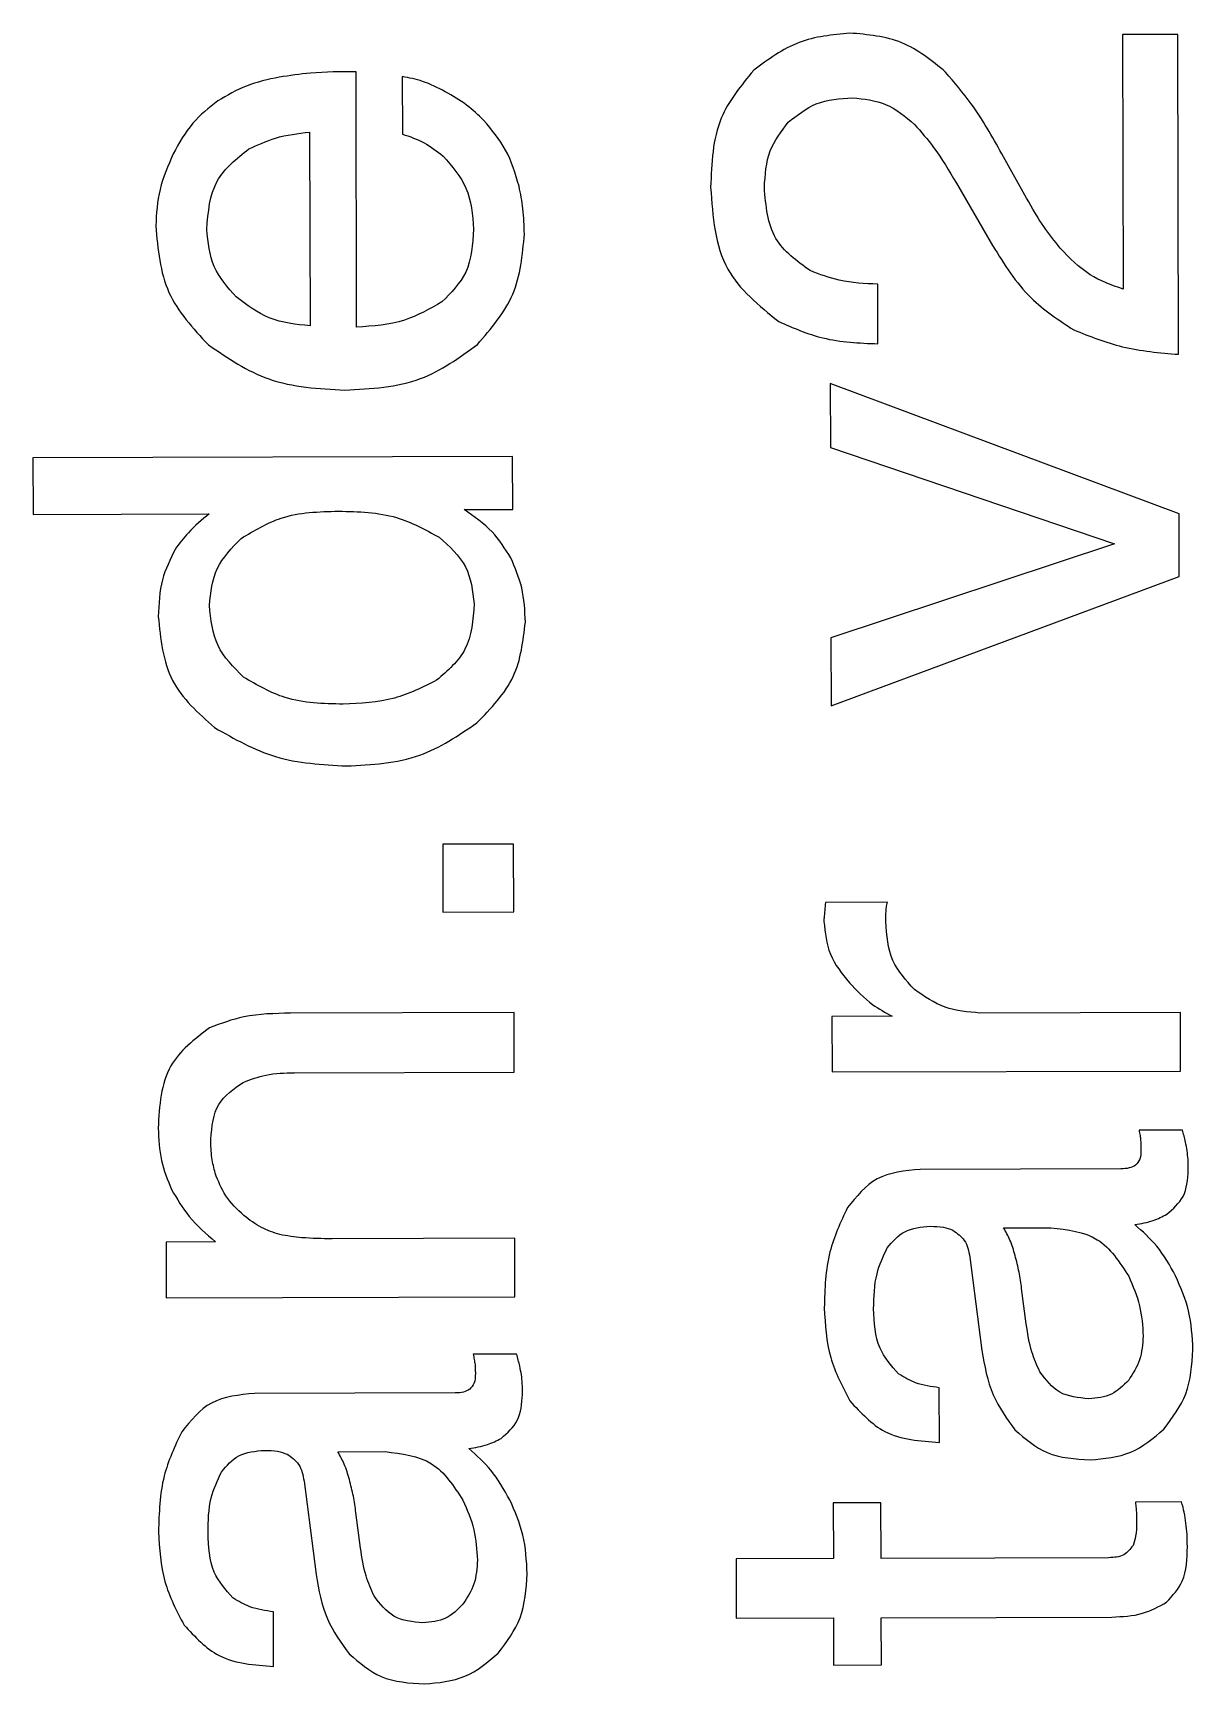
# Model space of a CAD drawing. Header units: millimetres. Extents: x 74.9 to 83.1, y 145 to 181.6.
# Drawn here: x 74.95 to 82.23, y 154.09 to 164.45 of the extents above; entities that cross this region are included whole.
import ezdxf

# ---------------------------------------------------------------- set-up
doc = ezdxf.new("R2010")
doc.units = ezdxf.units.MM
doc.layers.get('0').update_dxf_attribs({"linetype": 'CONTINUOUS'})

msp = doc.modelspace()

# ---------------------------------------------------------------- linework, layer by layer
for p, q in [((82.131, 164.438), (81.784, 164.437)), ((81.784, 164.437), (81.788, 162.84)), ((82.136, 162.431), (82.131, 164.438)), ((76.977, 162.601), (76.973, 164.204)), ((77.263, 164.174), (77.264, 163.813)), ((76.682, 163.825), (76.685, 162.61)), ((81.182, 163.411), (81.026, 163.69)), ((80.741, 163.505), (80.969, 163.114)), ((80.249, 162.497), (80.248, 162.871)), ((77.956, 161.789), (74.945, 161.781)), ((74.945, 161.781), (74.946, 161.427)), ((77.957, 161.458), (77.956, 161.789)), ((74.946, 161.427), (76.051, 161.43)), ((77.652, 161.457), (77.957, 161.458)), ((80.308, 158.993), (79.92, 158.992)), ((77.965, 158.301), (76.562, 158.297)), ((77.966, 157.927), (77.965, 158.301)), ((82.147, 158.301), (80.889, 158.298)), ((82.148, 157.934), (82.147, 158.301)), ((80.338, 158.278), (79.96, 158.277)), ((79.96, 158.277), (79.961, 157.928)), ((76.587, 157.923), (77.966, 157.927)), ((79.961, 157.928), (82.148, 157.934)), ((82.16, 157.564), (81.888, 157.563)), ((81.774, 157.32), (80.514, 157.317)), ((81.038, 156.951), (81.334, 156.951)), ((76.092, 156.862), (75.781, 156.861)), ((75.781, 156.861), (75.782, 156.512)), ((77.969, 156.885), (76.823, 156.882)), ((77.97, 156.518), (77.969, 156.885)), ((80.826, 156.766), (80.901, 156.18)), ((81.18, 156.347), (81.151, 156.569)), ((75.782, 156.512), (77.97, 156.518)), ((77.981, 156.158), (77.709, 156.158)), ((77.595, 155.914), (76.335, 155.911)), ((80.635, 155.604), (80.634, 155.947)), ((76.859, 155.545), (77.155, 155.546)), ((76.647, 155.36), (76.722, 154.774)), ((80.268, 155.225), (79.968, 155.224)), ((79.968, 155.224), (79.969, 154.875)), ((80.269, 154.876), (80.268, 155.225)), ((82.155, 155.23), (81.865, 155.229)), ((77.002, 154.941), (76.972, 155.163)), ((81.872, 155.158), (81.872, 155.101)), ((79.969, 154.875), (79.359, 154.873)), ((79.359, 154.873), (79.36, 154.502)), ((81.697, 154.88), (80.269, 154.876)), ((76.456, 154.198), (76.455, 154.541)), ((79.36, 154.502), (79.97, 154.503)), ((79.97, 154.503), (79.971, 154.207)), ((80.27, 154.504), (81.718, 154.508)), ((80.271, 154.208), (80.27, 154.504)), ((79.971, 154.207), (80.271, 154.208))]:
    msp.add_line(p, q)
for points in [[(79.954, 160.652), (79.955, 160.226), (82.14, 161.038), (82.139, 161.43), (79.95, 162.249), (79.951, 161.847), (81.733, 161.241)], [(77.518, 158.93), (77.963, 158.932), (77.962, 159.358), (77.517, 159.357)]]:
    msp.add_lwpolyline(points, close=True)
for points, knots in [([(80.073, 164.447), (79.963, 164.436), (79.74, 164.414), (79.56, 164.281), (79.469, 164.213)], [-0.06587346, -0.06587346, -0.06587346, -0.06587346, -0.03358821, 0, 0, 0, 0]), ([(80.674, 164.202), (80.586, 164.273), (80.411, 164.417), (80.185, 164.437), (80.073, 164.447)], [-0.0662891, -0.0662891, -0.0662891, -0.0662891, -0.0331538, 0, 0, 0, 0]), ([(76.973, 164.204), (76.878, 164.204), (76.716, 164.203), (76.556, 164.18), (76.491, 164.17)], [-0.04836031, -0.04836031, -0.04836031, -0.04836031, -0.01975777, 0, 0, 0, 0]), ([(79.469, 164.213), (79.39, 164.117), (79.215, 163.906), (79.205, 163.63), (79.199, 163.479)], [-0.08012829, -0.08012829, -0.08012829, -0.08012829, -0.04397539, 0, 0, 0, 0]), ([(81.026, 163.69), (80.966, 163.797), (80.864, 163.978), (80.729, 164.136), (80.674, 164.202)], [-0.06226478, -0.06226478, -0.06226478, -0.06226478, -0.02560287, 0, 0, 0, 0]), ([(76.491, 164.17), (76.421, 164.155), (76.285, 164.126), (76.164, 164.056), (76.106, 164.022)], [-0.0415393, -0.0415393, -0.0415393, -0.0415393, -0.02013938, 0, 0, 0, 0]), ([(77.533, 164.079), (77.487, 164.103), (77.401, 164.147), (77.306, 164.166), (77.263, 164.174)], [-0.02874252, -0.02874252, -0.02874252, -0.02874252, -0.01313822, 0, 0, 0, 0]), ([(76.106, 164.022), (76.05, 163.978), (75.934, 163.886), (75.862, 163.756), (75.825, 163.688)], [-0.04400816, -0.04400816, -0.04400816, -0.04400816, -0.02292728, 0, 0, 0, 0]), ([(77.774, 163.9), (77.74, 163.933), (77.667, 164.002), (77.579, 164.053), (77.533, 164.079)], [-0.0301578, -0.0301578, -0.0301578, -0.0301578, -0.01583534, 0, 0, 0, 0]), ([(79.686, 163.887), (79.742, 163.931), (79.86, 164.026), (80.011, 164.036), (80.09, 164.041)], [-0.04417719, -0.04417719, -0.04417719, -0.04417719, -0.02319099, 0, 0, 0, 0]), ([(80.09, 164.041), (80.161, 164.033), (80.308, 164.018), (80.421, 163.923), (80.478, 163.874)], [-0.0431398, -0.0431398, -0.0431398, -0.0431398, -0.02209297, 0, 0, 0, 0]), ([(77.996, 163.486), (77.973, 163.564), (77.928, 163.718), (77.825, 163.84), (77.774, 163.9)], [-0.0474146, -0.0474146, -0.0474146, -0.0474146, -0.02320132, 0, 0, 0, 0]), ([(79.536, 163.478), (79.541, 163.557), (79.55, 163.709), (79.642, 163.829), (79.686, 163.887)], [-0.04444408, -0.04444408, -0.04444408, -0.04444408, -0.02116078, 0, 0, 0, 0]), ([(76.3, 163.72), (76.355, 163.745), (76.477, 163.801), (76.609, 163.817), (76.682, 163.825)], [-0.03979984, -0.03979984, -0.03979984, -0.03979984, -0.02181493, 0, 0, 0, 0]), ([(77.264, 163.813), (77.311, 163.797), (77.404, 163.766), (77.481, 163.705), (77.52, 163.675)], [-0.02925178, -0.02925178, -0.02925178, -0.02925178, -0.01454711, 0, 0, 0, 0]), ([(80.478, 163.874), (80.52, 163.827), (80.619, 163.713), (80.696, 163.582), (80.741, 163.505)], [-0.0453561, -0.0453561, -0.0453561, -0.0453561, -0.02652923, 0, 0, 0, 0]), ([(75.825, 163.688), (75.793, 163.615), (75.73, 163.471), (75.72, 163.314), (75.716, 163.237)], [-0.04678806, -0.04678806, -0.04678806, -0.04678806, -0.0230889, 0, 0, 0, 0]), ([(76.036, 163.215), (76.045, 163.323), (76.062, 163.53), (76.223, 163.659), (76.3, 163.72)], [-0.05933495, -0.05933495, -0.05933495, -0.05933495, -0.02834027, 0, 0, 0, 0]), ([(77.52, 163.675), (77.575, 163.611), (77.69, 163.48), (77.704, 163.306), (77.711, 163.216)], [-0.05092367, -0.05092367, -0.05092367, -0.05092367, -0.02631686, 0, 0, 0, 0]), ([(78.03, 163.186), (78.028, 163.239), (78.026, 163.34), (78.006, 163.439), (77.996, 163.486)], [-0.03025223, -0.03025223, -0.03025223, -0.03025223, -0.01435303, 0, 0, 0, 0]), ([(79.199, 163.479), (79.212, 163.296), (79.236, 162.952), (79.502, 162.737), (79.626, 162.637)], [-0.09829022, -0.09829022, -0.09829022, -0.09829022, -0.04589251, 0, 0, 0, 0]), ([(79.823, 162.956), (79.74, 163.016), (79.564, 163.145), (79.546, 163.363), (79.536, 163.478)], [-0.06229165, -0.06229165, -0.06229165, -0.06229165, -0.03275, 0, 0, 0, 0]), ([(81.393, 163.097), (81.358, 163.141), (81.279, 163.24), (81.217, 163.35), (81.182, 163.411)], [-0.03788727, -0.03788727, -0.03788727, -0.03788727, -0.02086537, 0, 0, 0, 0]), ([(75.716, 163.237), (75.729, 163.091), (75.755, 162.805), (75.95, 162.594), (76.046, 162.49)], [-0.08374544, -0.08374544, -0.08374544, -0.08374544, -0.04118113, 0, 0, 0, 0]), ([(76.221, 162.791), (76.167, 162.851), (76.06, 162.973), (76.044, 163.134), (76.036, 163.215)], [-0.04736363, -0.04736363, -0.04736363, -0.04736363, -0.02373022, 0, 0, 0, 0]), ([(77.711, 163.216), (77.705, 163.121), (77.694, 162.944), (77.57, 162.818), (77.512, 162.76)], [-0.05127503, -0.05127503, -0.05127503, -0.05127503, -0.02400819, 0, 0, 0, 0]), ([(77.735, 162.493), (77.821, 162.593), (77.993, 162.792), (78.018, 163.055), (78.03, 163.186)], [-0.07699206, -0.07699206, -0.07699206, -0.07699206, -0.03844915, 0, 0, 0, 0]), ([(80.969, 163.114), (81.042, 162.996), (81.174, 162.783), (81.384, 162.646), (81.478, 162.584)], [-0.07430838, -0.07430838, -0.07430838, -0.07430838, -0.03343094, 0, 0, 0, 0]), ([(81.788, 162.84), (81.716, 162.866), (81.564, 162.919), (81.452, 163.036), (81.393, 163.097)], [-0.04764835, -0.04764835, -0.04764835, -0.04764835, -0.02506207, 0, 0, 0, 0]), ([(80.248, 162.871), (80.167, 162.875), (80.02, 162.881), (79.884, 162.933), (79.823, 162.956)], [-0.04357937, -0.04357937, -0.04357937, -0.04357937, -0.01924503, 0, 0, 0, 0]), ([(76.685, 162.61), (76.597, 162.619), (76.425, 162.636), (76.288, 162.741), (76.221, 162.791)], [-0.05066252, -0.05066252, -0.05066252, -0.05066252, -0.02448908, 0, 0, 0, 0]), ([(77.512, 162.76), (77.436, 162.716), (77.27, 162.622), (77.08, 162.608), (76.977, 162.601)], [-0.05640243, -0.05640243, -0.05640243, -0.05640243, -0.03034726, 0, 0, 0, 0]), ([(79.626, 162.637), (79.717, 162.597), (79.915, 162.511), (80.132, 162.502), (80.249, 162.497)], [-0.06434285, -0.06434285, -0.06434285, -0.06434285, -0.03487725, 0, 0, 0, 0]), ([(81.478, 162.584), (81.579, 162.544), (81.79, 162.46), (82.017, 162.441), (82.136, 162.431)], [-0.06789719, -0.06789719, -0.06789719, -0.06789719, -0.03566855, 0, 0, 0, 0]), ([(76.046, 162.49), (76.169, 162.407), (76.427, 162.232), (76.739, 162.215), (76.903, 162.207)], [-0.09175503, -0.09175503, -0.09175503, -0.09175503, -0.04826875, 0, 0, 0, 0]), ([(76.903, 162.207), (77.067, 162.215), (77.373, 162.231), (77.621, 162.41), (77.735, 162.493)], [-0.08970907, -0.08970907, -0.08970907, -0.08970907, -0.04159941, 0, 0, 0, 0]), ([(76.051, 161.43), (76.006, 161.393), (75.926, 161.326), (75.864, 161.243), (75.837, 161.207)], [-0.03100207, -0.03100207, -0.03100207, -0.03100207, -0.01343539, 0, 0, 0, 0]), ([(76.252, 161.276), (76.334, 161.325), (76.521, 161.438), (76.74, 161.444), (76.864, 161.447)], [-0.06453719, -0.06453719, -0.06453719, -0.06453719, -0.03629316, 0, 0, 0, 0]), ([(76.864, 161.447), (76.988, 161.444), (77.212, 161.438), (77.408, 161.331), (77.495, 161.283)], [-0.06607091, -0.06607091, -0.06607091, -0.06607091, -0.02953589, 0, 0, 0, 0]), ([(77.945, 161.154), (77.909, 161.211), (77.832, 161.332), (77.714, 161.414), (77.652, 161.457)], [-0.0425569, -0.0425569, -0.0425569, -0.0425569, -0.02236581, 0, 0, 0, 0]), ([(75.837, 161.207), (75.807, 161.145), (75.741, 161.012), (75.735, 160.865), (75.732, 160.786)], [-0.04382405, -0.04382405, -0.04382405, -0.04382405, -0.02322922, 0, 0, 0, 0]), ([(76.053, 160.856), (76.061, 160.937), (76.079, 161.099), (76.194, 161.216), (76.252, 161.276)], [-0.04763129, -0.04763129, -0.04763129, -0.04763129, -0.0241679, 0, 0, 0, 0]), ([(77.495, 161.283), (77.559, 161.226), (77.685, 161.113), (77.705, 160.947), (77.715, 160.865)], [-0.0486803, -0.0486803, -0.0486803, -0.0486803, -0.02386389, 0, 0, 0, 0]), ([(78.036, 160.751), (78.033, 160.824), (78.026, 160.963), (77.971, 161.092), (77.945, 161.154)], [-0.04151821, -0.04151821, -0.04151821, -0.04151821, -0.02000847, 0, 0, 0, 0]), ([(75.732, 160.786), (75.746, 160.645), (75.774, 160.366), (75.983, 160.18), (76.085, 160.089)], [-0.08078986, -0.08078986, -0.08078986, -0.08078986, -0.03971085, 0, 0, 0, 0]), ([(76.266, 160.406), (76.204, 160.468), (76.08, 160.593), (76.062, 160.768), (76.053, 160.856)], [-0.05126321, -0.05126321, -0.05126321, -0.05126321, -0.02572416, 0, 0, 0, 0]), ([(77.715, 160.865), (77.708, 160.764), (77.693, 160.572), (77.548, 160.446), (77.479, 160.386)], [-0.05530513, -0.05530513, -0.05530513, -0.05530513, -0.02630731, 0, 0, 0, 0]), ([(77.731, 160.118), (77.82, 160.209), (77.993, 160.387), (78.022, 160.632), (78.036, 160.751)], [-0.07211171, -0.07211171, -0.07211171, -0.07211171, -0.03495409, 0, 0, 0, 0]), ([(76.892, 160.236), (76.768, 160.239), (76.544, 160.244), (76.352, 160.356), (76.266, 160.406)], [-0.06572854, -0.06572854, -0.06572854, -0.06572854, -0.02922657, 0, 0, 0, 0]), ([(77.479, 160.386), (77.393, 160.343), (77.208, 160.25), (77.001, 160.241), (76.892, 160.236)], [-0.06128844, -0.06128844, -0.06128844, -0.06128844, -0.03248138, 0, 0, 0, 0]), ([(76.085, 160.089), (76.21, 160.018), (76.466, 159.873), (76.761, 159.856), (76.913, 159.848)], [-0.08725312, -0.08725312, -0.08725312, -0.08725312, -0.04498333, 0, 0, 0, 0]), ([(76.913, 159.848), (77.071, 159.856), (77.369, 159.873), (77.616, 160.039), (77.731, 160.118)], [-0.08760382, -0.08760382, -0.08760382, -0.08760382, -0.04111948, 0, 0, 0, 0]), ([(79.912, 158.908), (79.911, 158.901), (79.91, 158.89), (79.91, 158.878), (79.91, 158.873)], [-0.003478276, -0.003478276, -0.003478276, -0.003478276, -0.001379363, 0, 0, 0, 0]), ([(79.92, 158.992), (79.918, 158.975), (79.915, 158.947), (79.913, 158.919), (79.912, 158.908)], [-0.008412845, -0.008412845, -0.008412845, -0.008412845, -0.003332655, 0, 0, 0, 0]), ([(80.298, 158.872), (80.298, 158.883), (80.298, 158.903), (80.299, 158.922), (80.3, 158.932)], [-0.005927031, -0.005927031, -0.005927031, -0.005927031, -0.002812269, 0, 0, 0, 0]), ([(80.3, 158.932), (80.3, 158.942), (80.302, 158.962), (80.306, 158.982), (80.308, 158.993)], [-0.006183345, -0.006183345, -0.006183345, -0.006183345, -0.003206386, 0, 0, 0, 0]), ([(79.91, 158.873), (79.917, 158.802), (79.932, 158.658), (80.023, 158.545), (80.07, 158.488)], [-0.04257971, -0.04257971, -0.04257971, -0.04257971, -0.02162259, 0, 0, 0, 0]), ([(80.478, 158.446), (80.426, 158.503), (80.315, 158.623), (80.304, 158.787), (80.298, 158.872)], [-0.04755211, -0.04755211, -0.04755211, -0.04755211, -0.02496507, 0, 0, 0, 0]), ([(80.07, 158.488), (80.116, 158.439), (80.195, 158.356), (80.296, 158.301), (80.338, 158.278)], [-0.03421086, -0.03421086, -0.03421086, -0.03421086, -0.01427223, 0, 0, 0, 0]), ([(80.889, 158.298), (80.814, 158.304), (80.664, 158.316), (80.54, 158.403), (80.478, 158.446)], [-0.04438888, -0.04438888, -0.04438888, -0.04438888, -0.02217141, 0, 0, 0, 0]), ([(76.562, 158.297), (76.463, 158.295), (76.288, 158.292), (76.125, 158.232), (76.054, 158.206)], [-0.05196415, -0.05196415, -0.05196415, -0.05196415, -0.02262342, 0, 0, 0, 0]), ([(76.054, 158.206), (75.959, 158.133), (75.755, 157.976), (75.739, 157.716), (75.731, 157.576)], [-0.0739593, -0.0739593, -0.0739593, -0.0739593, -0.03984188, 0, 0, 0, 0]), ([(76.265, 157.863), (76.312, 157.881), (76.416, 157.919), (76.526, 157.922), (76.587, 157.923)], [-0.03300618, -0.03300618, -0.03300618, -0.03300618, -0.01813407, 0, 0, 0, 0]), ([(76.062, 157.507), (76.068, 157.586), (76.082, 157.736), (76.205, 157.822), (76.265, 157.863)], [-0.042947, -0.042947, -0.042947, -0.042947, -0.0206063, 0, 0, 0, 0]), ([(75.731, 157.576), (75.734, 157.507), (75.74, 157.374), (75.791, 157.25), (75.815, 157.19)], [-0.03975145, -0.03975145, -0.03975145, -0.03975145, -0.01937473, 0, 0, 0, 0]), ([(81.888, 157.563), (81.89, 157.552), (81.894, 157.531), (81.897, 157.509), (81.898, 157.498)], [-0.006614708, -0.006614708, -0.006614708, -0.006614708, -0.003198659, 0, 0, 0, 0]), ([(82.19, 157.434), (82.187, 157.452), (82.179, 157.496), (82.167, 157.539), (82.16, 157.564)], [-0.01343132, -0.01343132, -0.01343132, -0.01343132, -0.00781414, 0, 0, 0, 0]), ([(76.089, 157.293), (76.081, 157.325), (76.064, 157.395), (76.062, 157.467), (76.062, 157.507)], [-0.02166706, -0.02166706, -0.02166706, -0.02166706, -0.0119144, 0, 0, 0, 0]), ([(81.898, 157.498), (81.899, 157.488), (81.9, 157.47), (81.9, 157.452), (81.9, 157.443)], [-0.005518433, -0.005518433, -0.005518433, -0.005518433, -0.00260427, 0, 0, 0, 0]), ([(81.9, 157.443), (81.9, 157.421), (81.9, 157.383), (81.876, 157.355), (81.866, 157.343)], [-0.01088594, -0.01088594, -0.01088594, -0.01088594, -0.00454654, 0, 0, 0, 0]), ([(82.197, 157.311), (82.197, 157.334), (82.197, 157.375), (82.192, 157.416), (82.19, 157.434)], [-0.0122747, -0.0122747, -0.0122747, -0.0122747, -0.00532955, 0, 0, 0, 0]), ([(76.269, 157.028), (76.228, 157.067), (76.148, 157.142), (76.108, 157.244), (76.089, 157.293)], [-0.03240988, -0.03240988, -0.03240988, -0.03240988, -0.01571212, 0, 0, 0, 0]), ([(80.514, 157.317), (80.418, 157.308), (80.232, 157.291), (80.114, 157.147), (80.057, 157.077)], [-0.05357522, -0.05357522, -0.05357522, -0.05357522, -0.02596419, 0, 0, 0, 0]), ([(81.866, 157.343), (81.853, 157.336), (81.824, 157.322), (81.792, 157.321), (81.774, 157.32)], [-0.009558181, -0.009558181, -0.009558181, -0.009558181, -0.005187068, 0, 0, 0, 0]), ([(82.063, 157.035), (82.102, 157.07), (82.185, 157.142), (82.193, 157.253), (82.197, 157.311)], [-0.03180493, -0.03180493, -0.03180493, -0.03180493, -0.0167316, 0, 0, 0, 0]), ([(75.815, 157.19), (75.85, 157.132), (75.923, 157.007), (76.033, 156.912), (76.092, 156.862)], [-0.04317045, -0.04317045, -0.04317045, -0.04317045, -0.02296335, 0, 0, 0, 0]), ([(80.057, 157.077), (80.015, 156.986), (79.922, 156.787), (79.915, 156.568), (79.912, 156.449)], [-0.06500129, -0.06500129, -0.06500129, -0.06500129, -0.03516544, 0, 0, 0, 0]), ([(76.494, 156.908), (76.455, 156.921), (76.373, 156.947), (76.305, 157), (76.269, 157.028)], [-0.02566581, -0.02566581, -0.02566581, -0.02566581, -0.01339719, 0, 0, 0, 0]), ([(80.307, 156.824), (80.341, 156.864), (80.412, 156.946), (80.521, 156.955), (80.578, 156.96)], [-0.03145409, -0.03145409, -0.03145409, -0.03145409, -0.01653156, 0, 0, 0, 0]), ([(80.578, 156.96), (80.606, 156.959), (80.654, 156.959), (80.7, 156.943), (80.719, 156.935)], [-0.01439065, -0.01439065, -0.01439065, -0.01439065, -0.00624983, 0, 0, 0, 0]), ([(81.11, 156.777), (81.1, 156.81), (81.083, 156.87), (81.052, 156.925), (81.038, 156.951)], [-0.01882523, -0.01882523, -0.01882523, -0.01882523, -0.00865388, 0, 0, 0, 0]), ([(81.334, 156.951), (81.439, 156.939), (81.65, 156.914), (81.765, 156.736), (81.823, 156.646)], [-0.0603775, -0.0603775, -0.0603775, -0.0603775, -0.03023593, 0, 0, 0, 0]), ([(81.861, 156.971), (81.9, 156.977), (81.971, 156.989), (82.035, 157.021), (82.063, 157.035)], [-0.02129627, -0.02129627, -0.02129627, -0.02129627, -0.0094398, 0, 0, 0, 0]), ([(82.117, 156.649), (82.081, 156.714), (82.013, 156.835), (81.909, 156.928), (81.861, 156.971)], [-0.04139697, -0.04139697, -0.04139697, -0.04139697, -0.01938657, 0, 0, 0, 0]), ([(76.823, 156.882), (76.76, 156.882), (76.649, 156.883), (76.54, 156.9), (76.494, 156.908)], [-0.03303265, -0.03303265, -0.03303265, -0.03303265, -0.01407956, 0, 0, 0, 0]), ([(80.719, 156.935), (80.746, 156.916), (80.805, 156.875), (80.819, 156.804), (80.826, 156.766)], [-0.02070628, -0.02070628, -0.02070628, -0.02070628, -0.01112401, 0, 0, 0, 0]), ([(80.222, 156.442), (80.224, 156.517), (80.226, 156.65), (80.282, 156.771), (80.307, 156.824)], [-0.03952514, -0.03952514, -0.03952514, -0.03952514, -0.01741606, 0, 0, 0, 0]), ([(81.151, 156.569), (81.146, 156.604), (81.136, 156.674), (81.119, 156.742), (81.11, 156.777)], [-0.02124086, -0.02124086, -0.02124086, -0.02124086, -0.0107991, 0, 0, 0, 0]), ([(81.823, 156.646), (81.849, 156.586), (81.901, 156.466), (81.91, 156.335), (81.914, 156.271)], [-0.03889873, -0.03889873, -0.03889873, -0.03889873, -0.0192264, 0, 0, 0, 0]), ([(82.226, 156.186), (82.222, 156.268), (82.213, 156.429), (82.149, 156.577), (82.117, 156.649)], [-0.04795193, -0.04795193, -0.04795193, -0.04795193, -0.02355022, 0, 0, 0, 0]), ([(79.912, 156.449), (79.918, 156.343), (79.93, 156.136), (80.026, 155.953), (80.073, 155.864)], [-0.06136203, -0.06136203, -0.06136203, -0.06136203, -0.02981284, 0, 0, 0, 0]), ([(80.379, 156.034), (80.333, 156.085), (80.232, 156.201), (80.226, 156.356), (80.222, 156.442)], [-0.04488993, -0.04488993, -0.04488993, -0.04488993, -0.02491252, 0, 0, 0, 0]), ([(81.265, 156.047), (81.247, 156.088), (81.204, 156.183), (81.189, 156.287), (81.18, 156.347)], [-0.031296, -0.031296, -0.031296, -0.031296, -0.01784281, 0, 0, 0, 0]), ([(81.914, 156.271), (81.91, 156.22), (81.904, 156.12), (81.849, 156.036), (81.823, 155.995)], [-0.02949455, -0.02949455, -0.02949455, -0.02949455, -0.01446102, 0, 0, 0, 0]), ([(77.709, 156.158), (77.711, 156.146), (77.715, 156.125), (77.718, 156.103), (77.72, 156.092)], [-0.006614713, -0.006614713, -0.006614713, -0.006614713, -0.003198659, 0, 0, 0, 0]), ([(78.012, 156.028), (78.008, 156.046), (78, 156.09), (77.988, 156.133), (77.981, 156.158)], [-0.01343132, -0.01343132, -0.01343132, -0.01343132, -0.00781403, 0, 0, 0, 0]), ([(80.901, 156.18), (80.918, 156.085), (80.95, 155.903), (81.058, 155.753), (81.109, 155.683)], [-0.0545532, -0.0545532, -0.0545532, -0.0545532, -0.02578792, 0, 0, 0, 0]), ([(82.044, 155.687), (82.097, 155.758), (82.208, 155.906), (82.22, 156.09), (82.226, 156.186)], [-0.05414674, -0.05414674, -0.05414674, -0.05414674, -0.02805084, 0, 0, 0, 0]), ([(77.722, 156.037), (77.722, 156.015), (77.721, 155.977), (77.697, 155.949), (77.687, 155.937)], [-0.01088593, -0.01088593, -0.01088593, -0.01088593, -0.00454652, 0, 0, 0, 0]), ([(77.72, 156.092), (77.72, 156.083), (77.721, 156.064), (77.722, 156.046), (77.722, 156.037)], [-0.005518553, -0.005518553, -0.005518553, -0.005518553, -0.002604389, 0, 0, 0, 0]), ([(78.018, 155.905), (78.018, 155.928), (78.018, 155.969), (78.014, 156.01), (78.012, 156.028)], [-0.01227482, -0.01227482, -0.01227482, -0.01227482, -0.00532955, 0, 0, 0, 0]), ([(80.634, 155.947), (80.583, 155.954), (80.492, 155.966), (80.413, 156.013), (80.379, 156.034)], [-0.02723574, -0.02723574, -0.02723574, -0.02723574, -0.01203449, 0, 0, 0, 0]), ([(81.572, 155.878), (81.507, 155.884), (81.38, 155.896), (81.303, 155.997), (81.265, 156.047)], [-0.03646201, -0.03646201, -0.03646201, -0.03646201, -0.01779894, 0, 0, 0, 0]), ([(76.335, 155.911), (76.24, 155.902), (76.054, 155.885), (75.936, 155.741), (75.879, 155.671)], [-0.05357521, -0.05357521, -0.05357521, -0.05357521, -0.0259642, 0, 0, 0, 0]), ([(77.687, 155.937), (77.674, 155.93), (77.645, 155.916), (77.613, 155.915), (77.595, 155.914)], [-0.009558162, -0.009558162, -0.009558162, -0.009558162, -0.005187068, 0, 0, 0, 0]), ([(77.884, 155.629), (77.923, 155.664), (78.006, 155.737), (78.014, 155.847), (78.018, 155.905)], [-0.03180491, -0.03180491, -0.03180491, -0.03180491, -0.01673148, 0, 0, 0, 0]), ([(81.823, 155.995), (81.789, 155.961), (81.72, 155.891), (81.622, 155.882), (81.572, 155.878)], [-0.02848423, -0.02848423, -0.02848423, -0.02848423, -0.01453861, 0, 0, 0, 0]), ([(80.073, 155.864), (80.141, 155.79), (80.291, 155.628), (80.514, 155.612), (80.635, 155.604)], [-0.06403247, -0.06403247, -0.06403247, -0.06403247, -0.03497502, 0, 0, 0, 0]), ([(75.879, 155.671), (75.836, 155.58), (75.743, 155.381), (75.737, 155.162), (75.733, 155.043)], [-0.06500122, -0.06500122, -0.06500122, -0.06500122, -0.03516539, 0, 0, 0, 0]), ([(77.682, 155.565), (77.721, 155.572), (77.792, 155.583), (77.856, 155.615), (77.884, 155.629)], [-0.02129627, -0.02129627, -0.02129627, -0.02129627, -0.0094398, 0, 0, 0, 0]), ([(81.109, 155.683), (81.173, 155.627), (81.308, 155.511), (81.487, 155.5), (81.581, 155.494)], [-0.05211248, -0.05211248, -0.05211248, -0.05211248, -0.02742236, 0, 0, 0, 0]), ([(81.581, 155.494), (81.669, 155.502), (81.844, 155.517), (81.978, 155.631), (82.044, 155.687)], [-0.05128849, -0.05128849, -0.05128849, -0.05128849, -0.02536393, 0, 0, 0, 0]), ([(76.128, 155.418), (76.162, 155.458), (76.233, 155.541), (76.342, 155.549), (76.4, 155.554)], [-0.0314541, -0.0314541, -0.0314541, -0.0314541, -0.01653155, 0, 0, 0, 0]), ([(76.4, 155.554), (76.427, 155.553), (76.475, 155.553), (76.521, 155.537), (76.541, 155.53)], [-0.01439067, -0.01439067, -0.01439067, -0.01439067, -0.00624981, 0, 0, 0, 0]), ([(76.541, 155.53), (76.568, 155.511), (76.626, 155.469), (76.64, 155.398), (76.647, 155.36)], [-0.02070623, -0.02070623, -0.02070623, -0.02070623, -0.01112413, 0, 0, 0, 0]), ([(76.931, 155.371), (76.922, 155.404), (76.904, 155.465), (76.873, 155.519), (76.859, 155.545)], [-0.01882522, -0.01882522, -0.01882522, -0.01882522, -0.00865375, 0, 0, 0, 0]), ([(77.155, 155.546), (77.26, 155.533), (77.471, 155.508), (77.586, 155.33), (77.644, 155.241)], [-0.06037753, -0.06037753, -0.06037753, -0.06037753, -0.03023593, 0, 0, 0, 0]), ([(77.938, 155.243), (77.902, 155.308), (77.834, 155.429), (77.731, 155.522), (77.682, 155.565)], [-0.04139695, -0.04139695, -0.04139695, -0.04139695, -0.01938655, 0, 0, 0, 0]), ([(76.044, 155.036), (76.045, 155.111), (76.047, 155.244), (76.104, 155.365), (76.128, 155.418)], [-0.03952501, -0.03952501, -0.03952501, -0.03952501, -0.01741606, 0, 0, 0, 0]), ([(76.972, 155.163), (76.968, 155.198), (76.958, 155.268), (76.94, 155.336), (76.931, 155.371)], [-0.02124074, -0.02124074, -0.02124074, -0.02124074, -0.0107991, 0, 0, 0, 0]), ([(77.644, 155.241), (77.671, 155.18), (77.723, 155.06), (77.731, 154.929), (77.735, 154.865)], [-0.03889861, -0.03889861, -0.03889861, -0.03889861, -0.01922628, 0, 0, 0, 0]), ([(78.048, 154.78), (78.043, 154.862), (78.035, 155.023), (77.97, 155.171), (77.938, 155.243)], [-0.04795188, -0.04795188, -0.04795188, -0.04795188, -0.02355016, 0, 0, 0, 0]), ([(81.865, 155.229), (81.867, 155.216), (81.869, 155.193), (81.871, 155.169), (81.872, 155.158)], [-0.007174235, -0.007174235, -0.007174235, -0.007174235, -0.003328353, 0, 0, 0, 0]), ([(82.182, 155.097), (82.179, 155.12), (82.173, 155.165), (82.161, 155.208), (82.155, 155.23)], [-0.01354892, -0.01354892, -0.01354892, -0.01354892, -0.0066744, 0, 0, 0, 0]), ([(81.872, 155.101), (81.872, 155.072), (81.872, 155.023), (81.856, 154.976), (81.85, 154.958)], [-0.01455688, -0.01455688, -0.01455688, -0.01455688, -0.00596122, 0, 0, 0, 0]), ([(82.191, 154.95), (82.191, 154.976), (82.19, 155.025), (82.185, 155.074), (82.182, 155.097)], [-0.01473312, -0.01473312, -0.01473312, -0.01473312, -0.00707216, 0, 0, 0, 0]), ([(75.733, 155.043), (75.739, 154.937), (75.751, 154.73), (75.847, 154.547), (75.894, 154.458)], [-0.0613621, -0.0613621, -0.0613621, -0.0613621, -0.02981296, 0, 0, 0, 0]), ([(76.2, 154.628), (76.155, 154.68), (76.053, 154.795), (76.047, 154.95), (76.044, 155.036)], [-0.04489, -0.04489, -0.04489, -0.04489, -0.02491258, 0, 0, 0, 0]), ([(77.086, 154.641), (77.068, 154.682), (77.025, 154.778), (77.01, 154.881), (77.002, 154.941)], [-0.03129613, -0.03129613, -0.03129613, -0.03129613, -0.01784293, 0, 0, 0, 0]), ([(81.85, 154.958), (81.832, 154.935), (81.794, 154.885), (81.731, 154.882), (81.697, 154.88)], [-0.01793754, -0.01793754, -0.01793754, -0.01793754, -0.00974243, 0, 0, 0, 0]), ([(82.061, 154.601), (82.099, 154.643), (82.187, 154.741), (82.189, 154.874), (82.191, 154.95)], [-0.03838467, -0.03838467, -0.03838467, -0.03838467, -0.0218421, 0, 0, 0, 0]), ([(76.722, 154.774), (76.739, 154.679), (76.771, 154.497), (76.879, 154.347), (76.93, 154.277)], [-0.05455317, -0.05455317, -0.05455317, -0.05455317, -0.02578794, 0, 0, 0, 0]), ([(77.735, 154.865), (77.732, 154.814), (77.725, 154.714), (77.671, 154.63), (77.644, 154.589)], [-0.0294946, -0.0294946, -0.0294946, -0.0294946, -0.01446096, 0, 0, 0, 0]), ([(77.865, 154.281), (77.919, 154.352), (78.029, 154.5), (78.041, 154.684), (78.048, 154.78)], [-0.05414668, -0.05414668, -0.05414668, -0.05414668, -0.02805078, 0, 0, 0, 0]), ([(76.455, 154.541), (76.405, 154.548), (76.314, 154.561), (76.235, 154.607), (76.2, 154.628)], [-0.02723574, -0.02723574, -0.02723574, -0.02723574, -0.01203449, 0, 0, 0, 0]), ([(77.393, 154.472), (77.328, 154.478), (77.201, 154.49), (77.124, 154.591), (77.086, 154.641)], [-0.036462, -0.036462, -0.036462, -0.036462, -0.01779892, 0, 0, 0, 0]), ([(77.644, 154.589), (77.61, 154.555), (77.541, 154.485), (77.443, 154.477), (77.393, 154.472)], [-0.02848426, -0.02848426, -0.02848426, -0.02848426, -0.01453861, 0, 0, 0, 0]), ([(81.718, 154.508), (81.783, 154.511), (81.905, 154.516), (82.012, 154.574), (82.061, 154.601)], [-0.03593516, -0.03593516, -0.03593516, -0.03593516, -0.01670285, 0, 0, 0, 0]), ([(75.894, 154.458), (75.962, 154.384), (76.113, 154.222), (76.335, 154.207), (76.456, 154.198)], [-0.06403236, -0.06403236, -0.06403236, -0.06403236, -0.03497502, 0, 0, 0, 0]), ([(76.93, 154.277), (76.994, 154.222), (77.129, 154.105), (77.308, 154.094), (77.402, 154.088)], [-0.05211247, -0.05211247, -0.05211247, -0.05211247, -0.02742235, 0, 0, 0, 0]), ([(77.402, 154.088), (77.491, 154.096), (77.665, 154.112), (77.799, 154.225), (77.865, 154.281)], [-0.05128854, -0.05128854, -0.05128854, -0.05128854, -0.02536394, 0, 0, 0, 0])]:
    msp.add_open_spline(points, degree=3, knots=knots)

doc.saveas('drawing.dxf')
